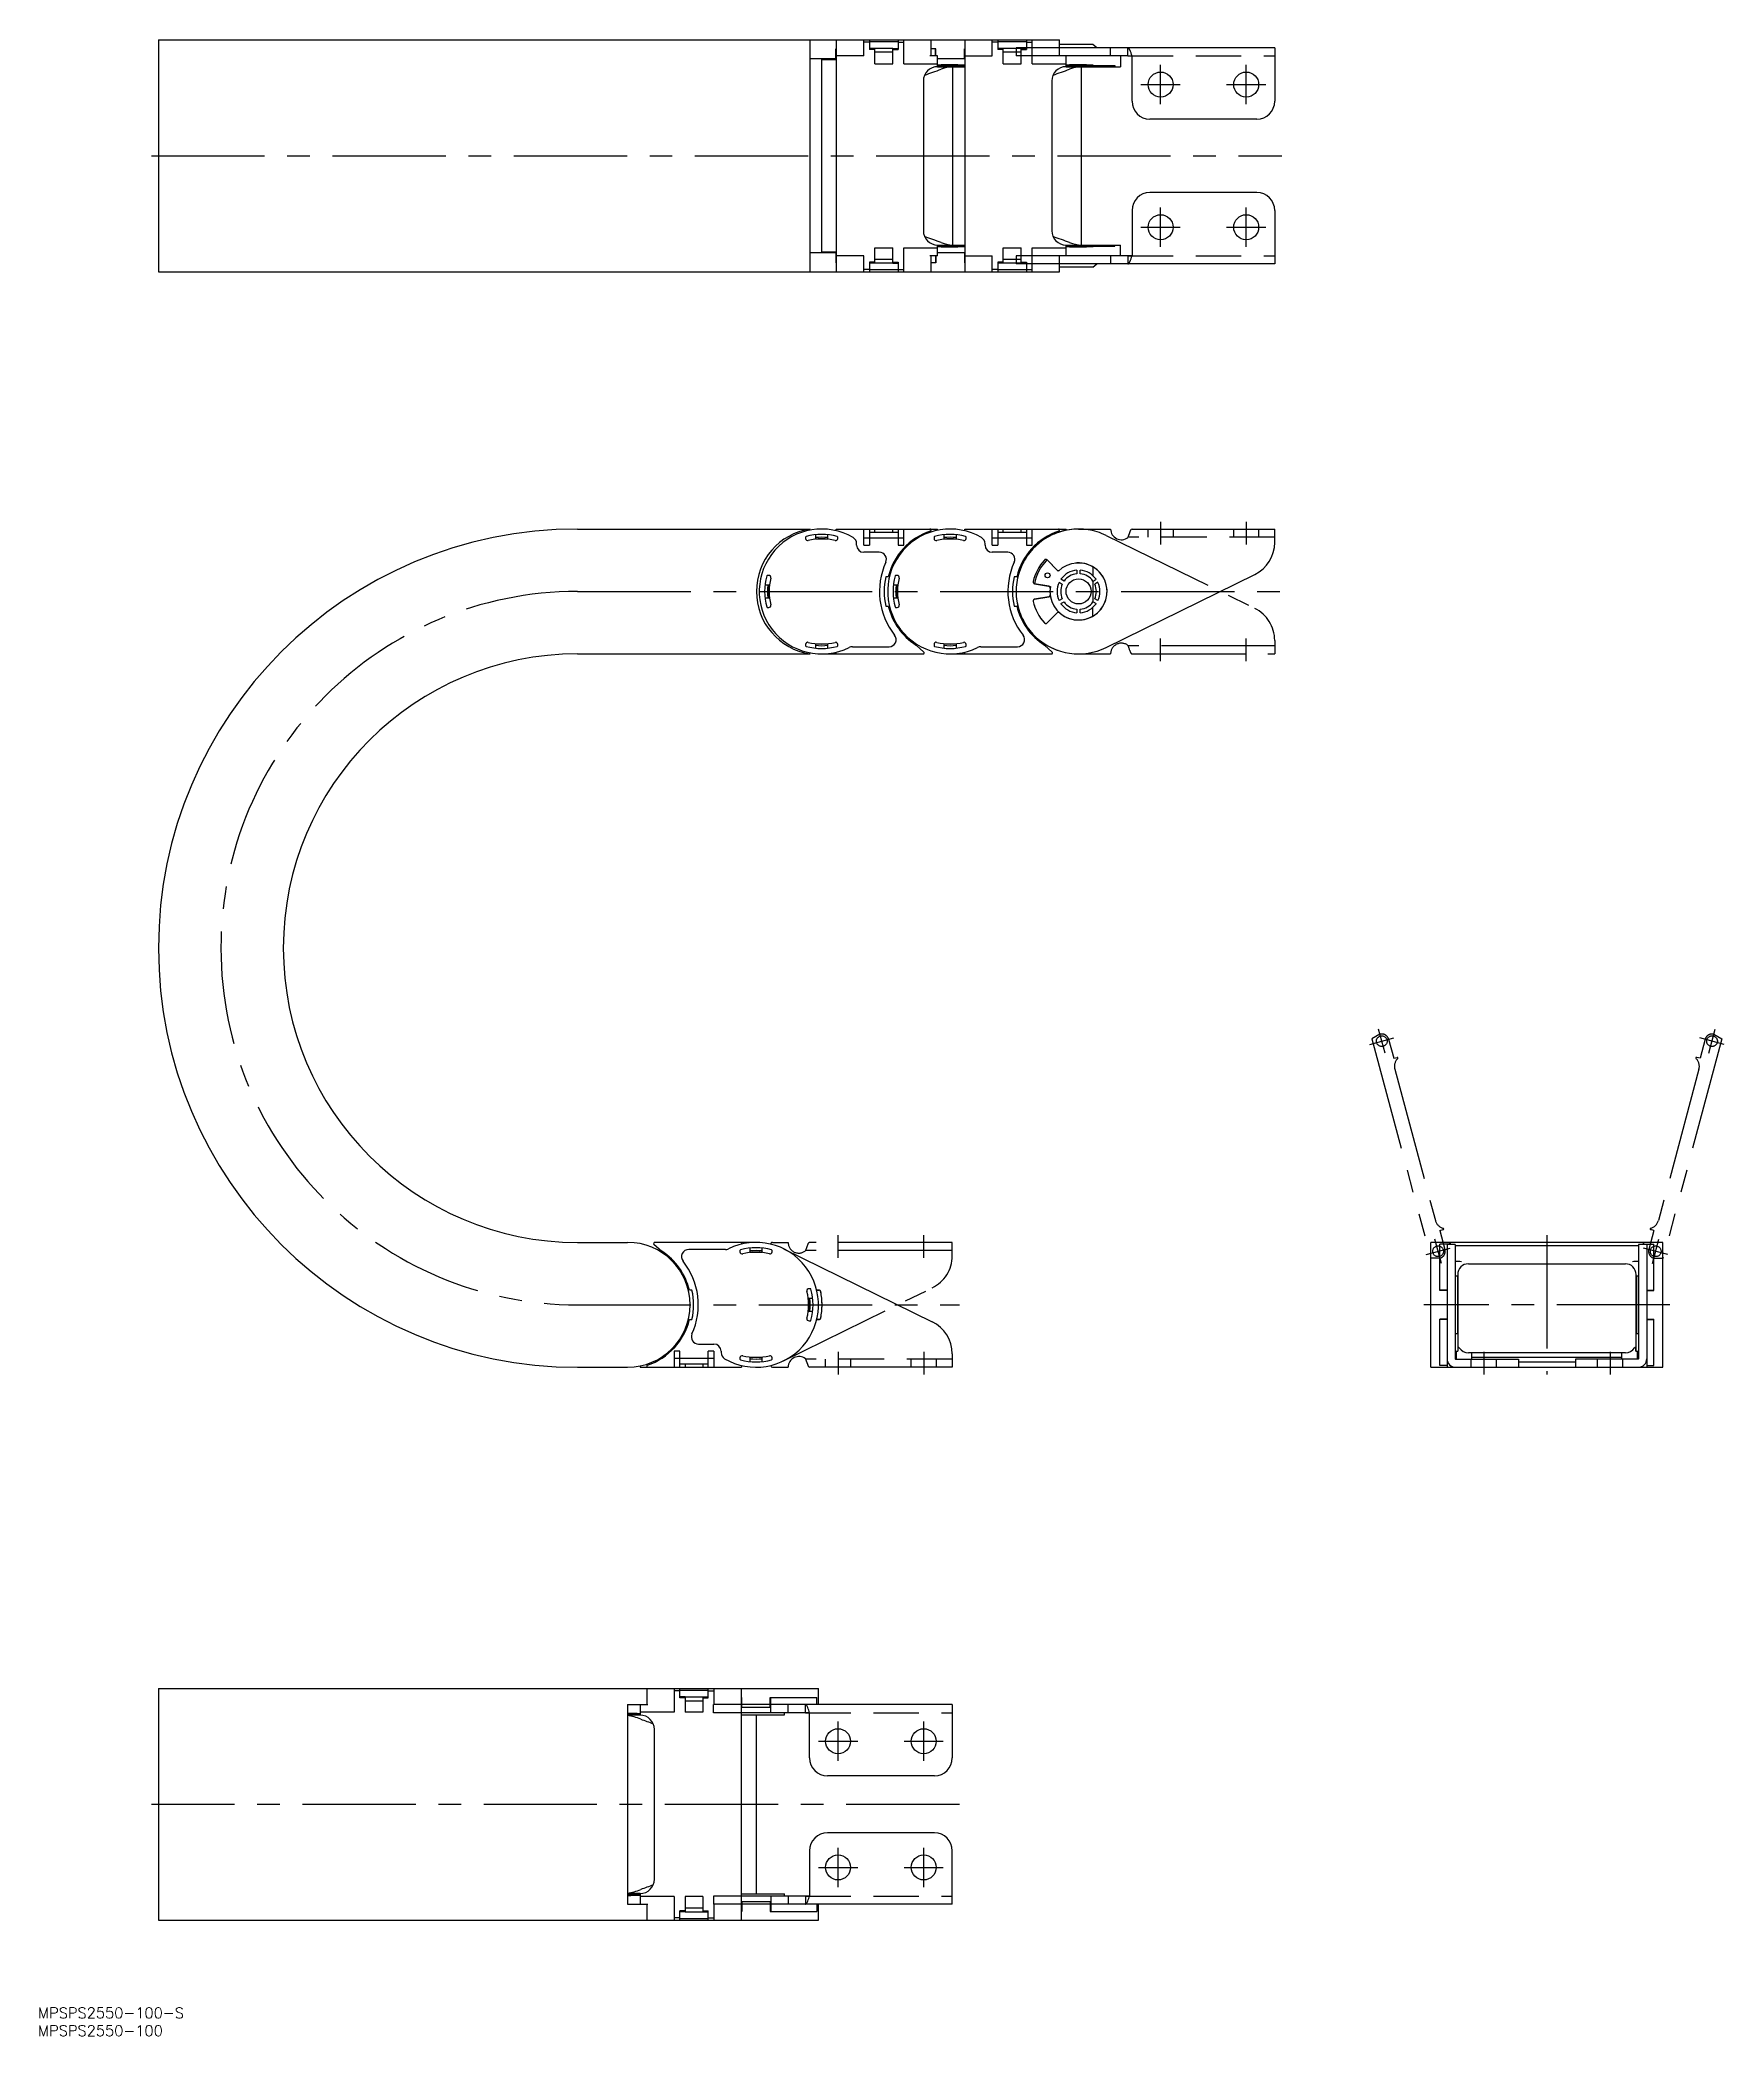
# Model space of a CAD drawing. Extents: x -201 to 271, y -205 to 355.
import ezdxf

# ---------------------------------------------------------------- set-up
doc = ezdxf.new("R2010")
doc.units = 0
for name, pattern in [('CENTER', [50.8, 31.75, -6.35, 6.35, -6.35]), ('DASHED', [19.05, 12.7, -6.35]), ('PHANTOM', [63.5, 31.75, -6.35, 6.35, -6.35, 6.35, -6.35])]:
    doc.linetypes.add(name, pattern=pattern)
doc.layers.get('0').update_dxf_attribs({"linetype": 'CONTINUOUS'})
doc.layers.add('CENTER', color=1, linetype='CENTER')
doc.styles.get("Standard").update_dxf_attribs({"font": 'txt.shx', "height": 3, "bigfont": 'bigfont.shx'})

msp = doc.modelspace()

# ---------------------------------------------------------------- linework, layer by layer
at = {"color": 7, "linetype": 'CONTINUOUS'}
for p, q in [((-167.52, 354.63), (85.06, 354.63)), ((-167.52, 354.63), (-167.52, 289.63)), ((15.15, 289.63), (15.15, 354.63)), ((22.5, 354.63), (22.5, 289.63)), ((30.2, 350.13), (30.2, 354.63)), ((31.8, 353.96), (30.2, 353.96)), ((31.8, 354.63), (31.8, 351.96)), ((39.8, 354.13), (31.8, 354.13)), ((39.8, 354.63), (39.8, 351.96)), ((39.8, 353.96), (41.4, 353.96)), ((41.4, 347.93), (41.4, 354.63)), ((49.06, 350.13), (49.06, 354.63)), ((58.5, 354.63), (58.5, 289.63)), ((66.2, 350.13), (66.2, 354.63)), ((67.8, 353.96), (66.2, 353.96)), ((67.8, 354.63), (67.8, 351.96)), ((75.8, 354.13), (67.8, 354.13)), ((75.8, 354.63), (75.8, 351.96)), ((75.8, 353.96), (77.4, 353.96)), ((77.4, 347.93), (77.4, 354.63)), ((85.06, 350.13), (85.06, 354.63)), ((94.4, 353.33), (85.06, 353.33)), ((95.52, 352.43), (94.4, 353.33)), ((22.4, 349.33), (15.15, 349.33)), ((18.4, 295.13), (18.4, 349.13)), ((18.4, 349.13), (22.5, 349.13)), ((22.5, 352.13), (22.4, 352.13)), ((22.4, 349.33), (22.4, 352.13)), ((30.2, 350.13), (22.4, 350.13)), ((33.3, 352.25), (31.8, 352.25)), ((33.3, 351.96), (31.8, 351.96)), ((33.3, 347.93), (33.3, 352.25)), ((38.3, 352.23), (33.3, 352.23)), ((38.3, 351.18), (33.3, 351.18)), ((33.3, 347.93), (38.3, 347.93)), ((38.3, 352.25), (39.8, 352.25)), ((38.3, 347.93), (38.3, 352.25)), ((38.3, 351.96), (39.8, 351.96)), ((41.4, 347.93), (50.9, 347.93)), ((50.9, 350.13), (48.76, 350.13)), ((50.4, 352.13), (49.06, 352.13)), ((50.3, 350.13), (50.3, 352.13)), ((50.4, 350.13), (50.4, 352.13)), ((50.9, 347.13), (50.9, 350.13)), ((58.4, 349.33), (50.9, 349.33)), ((50.9, 347.43), (58.5, 347.43)), ((50.9, 347.13), (58.5, 347.13)), ((55.21, 297.13), (55.21, 347.13)), ((58.5, 352.13), (58.4, 352.13)), ((58.4, 349.33), (58.4, 352.13)), ((58.4, 350.13), (66.2, 350.13)), ((69.3, 352.25), (67.8, 352.25)), ((69.3, 351.96), (67.8, 351.96)), ((69.3, 347.93), (69.3, 352.25)), ((74.3, 352.23), (69.3, 352.23)), ((74.3, 351.18), (69.3, 351.18)), ((69.3, 347.93), (74.3, 347.93)), ((72.9, 352.43), (72.9, 350.13)), ((145.4, 352.43), (72.9, 352.43)), ((104.26, 350.13), (72.9, 350.13)), ((74.3, 352.25), (75.8, 352.25)), ((74.3, 347.93), (74.3, 352.25)), ((74.3, 351.96), (75.8, 351.96)), ((77.4, 347.93), (86.9, 347.93)), ((86.9, 347.13), (86.9, 350.13)), ((86.9, 347.43), (100.56, 347.43)), ((86.9, 347.13), (102.2, 347.13)), ((91.21, 297.13), (91.21, 347.13)), ((99.4, 350.13), (99.4, 352.43)), ((100.56, 347.43), (100.56, 347.13)), ((102.2, 350.13), (102.2, 347.13)), ((104.26, 350.13), (104.26, 352.43)), ((105.4, 350.08), (104.26, 350.13)), ((105.4, 337.43), (105.4, 350.08)), ((145.4, 352.43), (145.4, 337.43)), ((46.9, 343.13), (46.9, 301.13)), ((82.9, 343.13), (82.9, 301.13)), ((140.4, 332.43), (110.4, 332.43)), ((140.4, 311.83), (110.4, 311.83)), ((105.4, 306.83), (105.4, 294.18)), ((145.4, 306.83), (145.4, 291.83)), ((50.9, 297.13), (58.5, 297.13)), ((50.9, 294.13), (50.9, 297.13)), ((50.9, 296.83), (58.5, 296.83)), ((86.9, 297.13), (102.2, 297.13)), ((86.9, 294.13), (86.9, 297.13)), ((86.9, 296.83), (100.56, 296.83)), ((100.56, 296.83), (100.56, 297.13)), ((102.2, 294.13), (102.2, 297.13)), ((22.4, 294.93), (15.15, 294.93)), ((22.5, 295.13), (18.4, 295.13)), ((22.4, 294.93), (22.4, 292.13)), ((30.2, 294.13), (22.4, 294.13)), ((22.5, 292.13), (22.4, 292.13)), ((30.2, 289.63), (30.2, 294.13)), ((33.3, 292.3), (31.8, 292.3)), ((31.8, 292.3), (31.8, 289.63)), ((33.3, 292.02), (31.8, 292.02)), ((33.3, 296.33), (38.3, 296.33)), ((33.3, 292.02), (33.3, 296.33)), ((38.3, 293.09), (33.3, 293.09)), ((38.3, 292.03), (33.3, 292.03)), ((38.3, 292.02), (38.3, 296.33)), ((38.3, 292.3), (39.8, 292.3)), ((38.3, 292.02), (39.8, 292.02)), ((39.8, 292.3), (39.8, 289.63)), ((41.4, 289.63), (41.4, 296.33)), ((41.4, 296.33), (50.9, 296.33)), ((50.9, 294.13), (48.76, 294.13)), ((49.06, 289.63), (49.06, 294.13)), ((50.4, 292.13), (49.06, 292.13)), ((50.3, 294.13), (50.3, 292.13)), ((50.4, 294.13), (50.4, 292.13)), ((58.4, 294.93), (50.9, 294.93)), ((58.4, 294.93), (58.4, 292.13)), ((58.4, 294.13), (66.2, 294.13)), ((58.5, 292.13), (58.4, 292.13)), ((66.2, 289.63), (66.2, 294.13)), ((69.3, 292.3), (67.8, 292.3)), ((67.8, 292.3), (67.8, 289.63)), ((69.3, 292.02), (67.8, 292.02)), ((69.3, 296.33), (74.3, 296.33)), ((69.3, 292.02), (69.3, 296.33)), ((74.3, 293.09), (69.3, 293.09)), ((74.3, 292.03), (69.3, 292.03)), ((72.9, 294.13), (72.9, 291.83)), ((104.26, 294.13), (72.9, 294.13)), ((145.4, 291.83), (72.9, 291.83)), ((74.3, 292.02), (74.3, 296.33)), ((74.3, 292.3), (75.8, 292.3)), ((74.3, 292.02), (75.8, 292.02)), ((75.8, 292.3), (75.8, 289.63)), ((77.4, 289.63), (77.4, 296.33)), ((77.4, 296.33), (86.9, 296.33)), ((85.06, 289.63), (85.06, 294.13)), ((94.4, 290.93), (95.52, 291.83)), ((99.4, 294.13), (99.4, 291.83)), ((105.4, 294.18), (104.26, 294.13)), ((104.26, 294.13), (104.26, 291.83)), ((-167.52, 289.63), (85.06, 289.63)), ((31.8, 290.3), (30.2, 290.3)), ((39.8, 290.13), (31.8, 290.13)), ((39.8, 290.3), (41.4, 290.3)), ((67.8, 290.3), (66.2, 290.3)), ((75.8, 290.13), (67.8, 290.13)), ((75.8, 290.3), (77.4, 290.3)), ((94.4, 290.93), (85.06, 290.93)), ((-50.02, 217.5), (15.15, 217.5)), ((13.9, 215.2), (13.9, 214.85)), ((16.65, 215.9), (16.65, 214.8)), ((16.65, 214.8), (20.15, 214.8)), ((20.15, 214.8), (20.15, 215.9)), ((22.5, 217.01), (22.5, 217.5)), ((22.5, 217.5), (50.9, 217.5)), ((22.9, 214.85), (22.9, 215.2)), ((28.2, 213), (28.2, 213.39)), ((30.2, 213), (30.2, 217.5)), ((30.2, 215), (41.4, 215)), ((30.2, 213), (31.8, 213)), ((31.8, 217.5), (31.8, 213)), ((39.8, 216.5), (31.8, 216.5)), ((33.3, 216.5), (33.3, 217.5)), ((38.3, 216.5), (38.3, 217.5)), ((39.8, 217.5), (39.8, 213)), ((39.8, 213), (41.4, 213)), ((41.4, 213), (41.4, 217.5)), ((49.9, 215.2), (49.9, 214.85)), ((50.9, 217.15), (50.9, 217.5)), ((52.65, 215.9), (52.65, 214.8)), ((52.65, 214.8), (56.15, 214.8)), ((56.15, 214.8), (56.15, 215.9)), ((58.5, 217.01), (58.5, 217.5)), ((58.5, 217.5), (86.9, 217.5)), ((58.9, 214.85), (58.9, 215.2)), ((64.2, 213), (64.2, 213.39)), ((66.2, 213), (66.2, 217.5)), ((66.2, 215), (77.4, 215)), ((66.2, 213), (67.8, 213)), ((67.8, 217.5), (67.8, 213)), ((75.8, 216.5), (67.8, 216.5)), ((69.3, 216.5), (69.3, 217.5)), ((74.3, 216.5), (74.3, 217.5)), ((75.8, 217.5), (75.8, 213)), ((75.8, 213), (77.4, 213)), ((77.4, 213), (77.4, 217.5)), ((86.9, 217.15), (86.9, 217.5)), ((90.4, 217.5), (99.4, 217.5)), ((105.4, 217.5), (145.4, 217.5)), ((145.4, 213.73), (145.4, 217.5)), ((34.54, 211), (30.2, 211)), ((70.54, 211), (66.2, 211)), ((84.74, 205.66), (81.57, 208.83)), ((3.6, 201.75), (2.5, 201.75)), ((3.55, 204.5), (3.2, 204.5)), ((3.6, 198.25), (3.6, 201.75)), ((37.08, 204.1), (36.36, 204.1)), ((39.6, 201.75), (38.5, 201.75)), ((39.55, 204.5), (39.2, 204.5)), ((39.6, 198.25), (39.6, 201.75)), ((73.08, 204.1), (72.36, 204.1)), ((78.1, 202.17), (82.52, 201.39)), ((84.97, 202.56), (85.84, 202.05)), ((86.34, 202.92), (85.47, 203.42)), ((89.9, 205.98), (89.9, 204.97)), ((90.9, 204.97), (90.9, 205.98)), ((94.4, 206.93), (94.4, 204.47)), ((94.4, 203), (94.4, 197)), ((94.46, 202.92), (95.33, 203.42)), ((95.83, 202.56), (94.96, 202.05)), ((98.11, 184.29), (139.81, 204.75)), ((2.5, 198.25), (3.6, 198.25)), ((36.36, 195.9), (37.08, 195.9)), ((38.5, 198.25), (39.6, 198.25)), ((72.36, 195.9), (73.08, 195.9)), ((82.04, 198.53), (78.1, 197.83)), ((85.84, 197.95), (84.97, 197.44)), ((85.47, 196.58), (86.34, 197.08)), ((94.46, 197.08), (95.33, 196.58)), ((95.83, 197.44), (94.96, 197.95)), ((3.2, 195.5), (3.55, 195.5)), ((39.2, 195.5), (39.55, 195.5)), ((81.57, 191.17), (84.4, 194)), ((89.9, 195.03), (89.9, 194.02)), ((90.9, 194.02), (90.9, 195.03)), ((94.4, 193.07), (94.4, 195.53)), ((13.9, 185.15), (13.9, 184.8)), ((16.65, 185.2), (16.65, 184.1)), ((20.15, 185.2), (16.65, 185.2)), ((20.15, 184.1), (20.15, 185.2)), ((22.9, 184.8), (22.9, 185.15)), ((42.7, 186.8), (42.7, 186.99)), ((47.02, 183.02), (44.84, 184.99)), ((49.9, 185.15), (49.9, 184.8)), ((52.65, 185.2), (52.65, 184.1)), ((56.15, 185.2), (52.65, 185.2)), ((56.15, 184.1), (56.15, 185.2)), ((58.9, 184.8), (58.9, 185.15)), ((78.7, 186.8), (78.7, 186.99)), ((83.02, 183.02), (80.84, 184.99)), ((-50.02, 182.5), (15.15, 182.5)), ((18.4, 182.5), (46.82, 182.5)), ((22.5, 182.5), (22.5, 182.99)), ((27, 184.5), (37.28, 184.5)), ((54.4, 182.5), (82.82, 182.5)), ((58.5, 182.5), (58.5, 182.99)), ((63, 184.5), (73.28, 184.5)), ((-50.02, 17.5), (-36, 17.5)), ((-28.62, 16.98), (-26.44, 15.01)), ((0, 17.5), (-28.42, 17.5)), ((-4.1, 17.5), (-4.1, 17.01)), ((189.2, -17.5), (189.2, 17.5)), ((254.2, 17.5), (189.2, 17.5)), ((194.5, 17.04), (191.7, 17.04)), ((191.7, 4), (191.7, 17.04)), ((193.7, 17.01), (191.7, 17.01)), ((193.7, 17.01), (193.7, -17.5)), ((196, 16.87), (193.7, 16.87)), ((194.5, 16.87), (194.5, 17.5)), ((194.7, 16.87), (194.7, 17.5)), ((196, 16.87), (196, -15.15)), ((247.4, 16.87), (247.4, -15.15)), ((249.7, 16.87), (247.4, 16.87)), ((248.7, 17.5), (248.7, 16.87)), ((248.9, 16.87), (248.9, 17.5)), ((248.9, 17.04), (251.7, 17.04)), ((249.7, 17.01), (251.7, 17.01)), ((249.7, 17.01), (249.7, -17.5)), ((251.7, 4), (251.7, 17.04)), ((254.2, -17.5), (254.2, 17.5)), ((-24.3, 13.2), (-24.3, 13.01)), ((-8.6, 15.5), (-18.88, 15.5)), ((-4.5, 15.2), (-4.5, 14.85)), ((-1.75, 15.9), (-1.75, 14.8)), ((-1.75, 14.8), (1.75, 14.8)), ((1.75, 14.8), (1.75, 15.9)), ((4.5, 14.85), (4.5, 15.2)), ((7.71, 15.71), (49.41, -4.75)), ((196, 16.6), (247.4, 16.6)), ((199.7, 11.5), (243.7, 11.5)), ((196.6, 8), (196, 8)), ((196.6, 8), (196.6, -8)), ((196.7, 8.5), (196.7, -13)), ((246.7, -13), (246.7, 8.5)), ((246.8, 8), (246.8, -8)), ((247.4, 8), (246.8, 8)), ((-17.96, 4.1), (-18.68, 4.1)), ((15.9, 1.75), (14.8, 1.75)), ((14.8, 1.75), (14.8, -1.75)), ((15.2, 4.5), (14.85, 4.5)), ((17.01, 4.1), (17.64, 4.1)), ((193.7, 4.1), (191.7, 4.1)), ((193.7, 4), (191.7, 4)), ((249.7, 4.1), (251.7, 4.1)), ((249.7, 4), (251.7, 4)), ((-18.68, -4.1), (-17.96, -4.1)), ((14.8, -1.75), (15.9, -1.75)), ((14.85, -4.5), (15.2, -4.5)), ((17.64, -4.1), (17.01, -4.1)), ((193.7, -4), (191.7, -4)), ((191.7, -17.04), (191.7, -4)), ((193.7, -4.1), (191.7, -4.1)), ((249.7, -4), (251.7, -4)), ((249.7, -4.1), (251.7, -4.1)), ((251.7, -17.04), (251.7, -4)), ((-16.14, -11), (-11.8, -11)), ((196, -8), (196.6, -8)), ((246.8, -8), (247.4, -8)), ((-21.4, -13), (-23, -13)), ((-23, -13), (-23, -17.5)), ((-23, -15), (-11.8, -15)), ((-21.4, -17.5), (-21.4, -13)), ((-21.4, -16.5), (-13.4, -16.5)), ((-19.9, -16.5), (-19.9, -17.5)), ((-14.9, -16.5), (-14.9, -17.5)), ((-11.8, -13), (-13.4, -13)), ((-13.4, -17.5), (-13.4, -13)), ((-11.8, -13), (-11.8, -17.5)), ((-9.8, -13), (-9.8, -13.39)), ((-4.5, -14.85), (-4.5, -15.2)), ((1.75, -14.8), (-1.75, -14.8)), ((-1.75, -14.8), (-1.75, -15.9)), ((1.75, -15.9), (1.75, -14.8)), ((4.5, -15.2), (4.5, -14.85)), ((55, -13.73), (55, -17.5)), ((196, -13), (196.74, -13)), ((196.05, -15.2), (213.7, -15.2)), ((196.4, -15.2), (196.4, -13)), ((243.7, -13.5), (199.7, -13.5)), ((200.7, -15.2), (200.7, -13.5)), ((242.7, -14.8), (200.7, -14.8)), ((213.7, -15.2), (213.7, -17.5)), ((229.7, -16.09), (213.7, -16.09)), ((229.7, -15.2), (229.7, -17.5)), ((247.35, -15.2), (229.7, -15.2)), ((242.7, -15.2), (242.7, -13.5)), ((246.66, -13), (247.4, -13)), ((247, -13), (247, -15.2)), ((-50.02, -17.5), (-36, -17.5)), ((-32.5, -17.15), (-32.5, -17.5)), ((-32.5, -17.5), (-4.1, -17.5)), ((-4.1, -17.01), (-4.1, -17.5)), ((4.6, -17.5), (9, -17.5)), ((55, -17.5), (15, -17.5)), ((189.2, -17.5), (254.2, -17.5)), ((193.7, -17.01), (191.7, -17.01)), ((193.7, -17.04), (191.7, -17.04)), ((249.7, -17.01), (251.7, -17.01)), ((249.7, -17.04), (251.7, -17.04)), ((-167.52, -107.55), (-167.52, -172.55)), ((-167.52, -107.55), (17.5, -107.55)), ((-30.66, -107.55), (-30.66, -112.05)), ((-23, -107.55), (-23, -114.25)), ((-21.4, -108.22), (-23, -108.22)), ((-21.4, -110.22), (-21.4, -107.55)), ((-21.4, -108.05), (-13.4, -108.05)), ((-19.9, -109.93), (-21.4, -109.93)), ((-19.9, -110.22), (-21.4, -110.22)), ((-19.9, -109.93), (-19.9, -114.25)), ((-19.9, -109.95), (-14.9, -109.95)), ((-19.9, -111), (-14.9, -111)), ((-14.9, -109.93), (-13.4, -109.93)), ((-14.9, -109.93), (-14.9, -114.25)), ((-14.9, -110.22), (-13.4, -110.22)), ((-13.4, -110.22), (-13.4, -107.55)), ((-13.4, -108.22), (-11.8, -108.22)), ((-11.8, -107.55), (-11.8, -112.05)), ((-4.1, -172.55), (-4.1, -107.55)), ((-4.1, -110.05), (-4, -110.05)), ((-4, -112.85), (-4, -110.05)), ((4, -110.05), (17.04, -110.05)), ((4, -112.85), (4, -110.05)), ((4.1, -114.35), (4.1, -110.05)), ((17.01, -112.05), (17.01, -110.05)), ((17.04, -112.05), (17.04, -110.05)), ((17.5, -112.05), (17.5, -107.55)), ((-36, -112.05), (-36, -168.05)), ((-36, -112.05), (-30.36, -112.05)), ((-32.5, -114.75), (-36, -114.75)), ((-32.5, -115.05), (-36, -115.05)), ((-32.5, -112.05), (-32.5, -115.05)), ((-23, -114.25), (-32.5, -114.25)), ((-14.9, -114.25), (-19.9, -114.25)), ((-11.9, -114.35), (-11.9, -112.05)), ((55, -112.05), (-11.9, -112.05)), ((13.86, -114.35), (-11.9, -114.35)), ((-4.1, -114.95), (8, -114.95)), ((-4, -112.85), (4, -112.85)), ((0, -114.95), (0, -165.15)), ((8, -114.95), (8, -114.35)), ((9, -114.35), (9, -112.05)), ((13.86, -114.35), (13.86, -112.05)), ((15, -114.4), (13.86, -114.35)), ((15, -127.05), (15, -114.4)), ((55, -112.05), (55, -127.05)), ((-28.5, -161.05), (-28.5, -119.05)), ((50, -132.05), (20, -132.05)), ((50, -148.05), (20, -148.05)), ((15, -153.05), (15, -165.7)), ((55, -168.05), (55, -153.05)), ((-32.5, -165.05), (-36, -165.05)), ((-32.5, -165.35), (-36, -165.35)), ((-32.5, -165.05), (-32.5, -168.05)), ((-23, -165.85), (-32.5, -165.85)), ((-23, -165.85), (-23, -172.55)), ((-14.9, -165.85), (-19.9, -165.85)), ((-19.9, -165.85), (-19.9, -170.16)), ((-14.9, -165.85), (-14.9, -170.16)), ((-11.9, -165.75), (-11.9, -168.05)), ((13.86, -165.75), (-11.9, -165.75)), ((-4.1, -165.15), (8, -165.15)), ((-4, -167.25), (-4, -170.05)), ((-4, -167.25), (4, -167.25)), ((4, -167.25), (4, -170.05)), ((4.1, -165.75), (4.1, -170.05)), ((8, -165.75), (8, -165.15)), ((9, -165.75), (9, -168.05)), ((15, -165.7), (13.86, -165.75)), ((13.86, -165.75), (13.86, -168.05)), ((-167.52, -172.55), (17.5, -172.55)), ((-36, -168.05), (-30.36, -168.05)), ((-30.66, -168.05), (-30.66, -172.55)), ((-21.4, -171.88), (-23, -171.88)), ((-19.9, -169.88), (-21.4, -169.88)), ((-21.4, -172.55), (-21.4, -169.88)), ((-19.9, -170.16), (-21.4, -170.16)), ((-21.4, -172.05), (-13.4, -172.05)), ((-19.9, -169.09), (-14.9, -169.09)), ((-19.9, -170.15), (-14.9, -170.15)), ((-14.9, -169.88), (-13.4, -169.88)), ((-14.9, -170.16), (-13.4, -170.16)), ((-13.4, -172.55), (-13.4, -169.88)), ((-13.4, -171.88), (-11.8, -171.88)), ((55, -168.05), (-11.9, -168.05)), ((-11.8, -168.05), (-11.8, -172.55)), ((-4.1, -170.05), (-4, -170.05)), ((4, -170.05), (17.04, -170.05)), ((17.01, -168.05), (17.01, -170.05)), ((17.04, -168.05), (17.04, -170.05)), ((17.5, -172.55), (17.5, -168.05))]:
    msp.add_line(p, q, dxfattribs=at)
at = {"color": 3, "linetype": 'DASHED'}
for p, q in [((104.26, 350.13), (145.4, 350.13)), ((104.26, 294.13), (145.4, 294.13)), ((145.4, 215.2), (104.28, 215.2)), ((109.9, 215.2), (109.9, 217.5)), ((116.9, 217.5), (116.9, 215.2)), ((133.9, 215.2), (133.9, 217.5)), ((140.9, 217.5), (140.9, 215.2)), ((55, -15.2), (13.88, -15.2)), ((19.5, -17.5), (19.5, -15.2)), ((26.5, -15.2), (26.5, -17.5)), ((43.5, -17.5), (43.5, -15.2)), ((50.5, -15.2), (50.5, -17.5)), ((200.5, -17.5), (200.5, -15.2)), ((207.5, -15.2), (207.5, -17.5)), ((235.9, -17.5), (235.9, -15.2)), ((242.9, -15.2), (242.9, -17.5)), ((13.86, -114.35), (55, -114.35)), ((13.86, -165.75), (55, -165.75))]:
    msp.add_line(p, q, dxfattribs=at)
at = {"color": 3, "linetype": 'PHANTOM'}
for p, q in [((98.11, 215.71), (139.81, 195.25)), ((81.57, 208.83), (84.4, 206)), ((82.04, 201.47), (78.1, 202.17)), ((78.1, 197.83), (82.04, 198.53)), ((84.4, 194), (81.57, 191.17)), ((145.4, 184.8), (104.28, 184.8)), ((113.4, 180.5), (113.4, 186.8)), ((137.4, 180.5), (137.4, 186.8)), ((145.4, 186.27), (145.4, 182.5)), ((90.4, 182.5), (99.4, 182.5)), ((105.4, 182.5), (145.4, 182.5)), ((172.03, 73.02), (178.79, 74.83)), ((174.89, 75.85), (172.65, 74.56)), ((172.65, 74.56), (189.13, 13.07)), ((176.32, 70.54), (174.51, 77.3)), ((177.34, 74.44), (178.77, 69.13)), ((270.75, 74.56), (254.27, 13.07)), ((271.37, 73.02), (264.61, 74.83)), ((266.06, 74.44), (264.63, 69.13)), ((267.08, 70.54), (268.89, 77.3)), ((268.51, 75.85), (270.75, 74.56)), ((178.77, 69.13), (179.69, 69.37)), ((264.63, 69.13), (263.71, 69.37)), ((179.06, 66.1), (190.45, 23.6)), ((264.34, 66.1), (252.95, 23.6)), ((4.6, 17.5), (9, 17.5)), ((55, 17.5), (15, 17.5)), ((23, 13.2), (23, 19.5)), ((47, 13.2), (47, 19.5)), ((55, 13.73), (55, 17.5)), ((192.11, 11.62), (190.29, 18.38)), ((191.71, 20.83), (192.63, 21.08)), ((191.71, 20.83), (193.13, 15.52)), ((251.69, 20.83), (250.27, 15.52)), ((251.69, 20.83), (250.77, 21.08)), ((251.29, 11.62), (253.11, 18.38)), ((55, 15.2), (13.88, 15.2)), ((187.82, 14.09), (194.58, 15.91)), ((191.72, 13.07), (189.13, 13.07)), ((255.58, 14.09), (248.82, 15.91)), ((251.68, 13.07), (254.27, 13.07)), ((7.71, -15.71), (49.41, 4.75)), ((17.64, 4.1), (17.01, 4.1)), ((17.01, -4.1), (17.64, -4.1))]:
    msp.add_line(p, q, dxfattribs=at)
at = {"color": 7, "linetype": 'CONTINUOUS'}
for centre, radius in [((113.4, 342.13), 3.5), ((137.4, 342.13), 3.5), ((113.4, 302.13), 3.5), ((137.4, 302.13), 3.5), ((81.71, 204.53), 0.7), ((90.4, 200), 3.5), ((23, -122.35), 3.5), ((47, -122.35), 3.5), ((23, -157.75), 3.5), ((47, -157.75), 3.5)]:
    msp.add_circle(centre, radius, dxfattribs=at)
at = {"color": 3, "linetype": 'PHANTOM'}
for centre in [(175.41, 73.92), (267.99, 73.92), (191.2, 15), (252.2, 15)]:
    msp.add_circle(centre, 1.5, dxfattribs=at)
at = {"color": 7, "linetype": 'CONTINUOUS'}
for centre, radius, start, end in [((50.9, 343.13), 4, 90, 180), ((54.45, 282.73), 64.93, 86.4232, 93.1337), ((56.39, 333.21), 13.98, 94.8763, 108.7742), ((86.9, 343.13), 4, 90, 180), ((90.45, 282.73), 64.93, 86.4232, 93.1337), ((92.39, 333.21), 13.98, 94.8763, 108.7742), ((97.99, 409.66), 62.23, 266.7884, 269.3439), ((104.22, 352.04), 0.394, 37.7329, 83.868), ((102.61, 350.89), 2.38, 23.9662, 35.9791), ((92.77, 346.66), 13.09, 15.1412, 23.3489), ((-12.61, 520.11), 185.27, 288.8544, 290.3767), ((23.39, 520.11), 185.27, 288.8544, 290.3767), ((110.4, 337.43), 5, 180, 270), ((140.4, 337.43), 5, 270, 0), ((110.4, 306.83), 5, 90, 180), ((140.4, 306.83), 5, 0, 90), ((50.9, 301.13), 4, 180, 270), ((-12.61, 124.15), 185.27, 69.6233, 71.1456), ((54.45, 361.54), 64.93, 266.8663, 273.5768), ((56.39, 311.06), 13.98, 251.2258, 265.1237), ((86.9, 301.13), 4, 180, 270), ((23.39, 124.15), 185.27, 69.6233, 71.1456), ((90.45, 361.54), 64.93, 266.8663, 273.5768), ((92.39, 311.06), 13.98, 251.2258, 265.1237), ((97.99, 234.6), 62.23, 90.6561, 93.2116), ((104.22, 292.22), 0.394, 276.132, 322.2671), ((102.61, 293.38), 2.38, 324.0209, 336.0338), ((92.77, 297.6), 13.09, 336.6511, 344.8588), ((-50.02, 100), 117.5, 90, 270), ((17.8, 200), 17.7, 98.6214, 261.3786), ((18.4, 200), 17.5, 59.7864, 296.177), ((14.1, 215.2), 0.2, 105.7924, 180), ((14.5, 214.85), 0.6, 180, 284.7186), ((18.4, 200), 16, 74.2076, 105.7924), ((18.4, 200), 14.75, 75.2814, 104.7186), ((18.4, 200), 15.2, 83.3888, 96.6112), ((22.3, 214.85), 0.6, 255.2814, 0), ((22.7, 215.2), 0.2, 0, 74.2076), ((26.2, 213.39), 2, 0, 59.7864), ((30.2, 213), 2, 180, 270), ((54.4, 200), 17.5, 59.7864, 296.177), ((54.4, 200), 17.8, 108.1441, 166.6831), ((48.76, 217.2), 0.3, 288.1441, 90), ((50.1, 215.2), 0.2, 105.7924, 180), ((50.5, 214.85), 0.6, 180, 284.7186), ((54.4, 200), 16, 74.2076, 105.7924), ((54.4, 200), 14.75, 75.2814, 104.7186), ((54.4, 200), 15.2, 83.3888, 96.6112), ((58.3, 214.85), 0.6, 255.2814, 0), ((58.7, 215.2), 0.2, 0, 74.2076), ((62.2, 213.39), 2, 0, 59.7864), ((66.2, 213), 2, 180, 270), ((90.4, 200), 17.5, 90, 296.1419), ((90.4, 200), 17.8, 108.1441, 166.6831), ((84.76, 217.2), 0.3, 288.1441, 90), ((102.4, 217.5), 3, 180, 308.4332), ((117.26, 211.56), 13.48, 155.3563, 164.5545), ((105.59, 216.86), 0.664, 106.5249, 151.4336), ((135.4, 213.73), 10, 296.1419, 0), ((34.54, 209), 2, 335.6164, 90), ((54.4, 200), 19.8, 155.6164, 218.2626), ((70.54, 209), 2, 335.6164, 90), ((90.4, 200), 19.8, 155.6164, 218.2626), ((90.4, 200), 13, 137.2924, 167.7076), ((90.4, 200), 12.5, 135.0005, 169.9995), ((81.21, 208.48), 0.5, 45, 137.2924), ((90.4, 200), 8, 170, 135), ((18.4, 200), 16, 164.2076, 195.7924), ((3.2, 204.3), 0.2, 90, 164.2076), ((18.4, 200), 15.2, 173.3888, 186.6112), ((3.55, 203.9), 0.6, 345.2814, 90), ((18.4, 200), 14.75, 165.2814, 194.7186), ((54.4, 200), 18.5, 167.1957, 192.8043), ((54.4, 200), 16, 164.2076, 195.7924), ((39.2, 204.3), 0.2, 90, 164.2076), ((54.4, 200), 15.2, 173.3888, 186.6112), ((39.55, 203.9), 0.6, 345.2814, 90), ((54.4, 200), 14.75, 165.2814, 194.7186), ((90.4, 200), 18.5, 167.1957, 192.8043), ((78.19, 202.66), 0.5, 167.7076, 260), ((84.75, 206.35), 0.5, 225, 311.6277), ((90.4, 200), 6, 154.7802, 205.2198), ((90.4, 200), 5, 155.7392, 204.2608), ((90.4, 200), 6, 94.7802, 145.2198), ((90.4, 200), 5, 95.7392, 144.2608), ((90.4, 200), 6, 34.7802, 85.2198), ((90.4, 200), 5, 35.7392, 84.2608), ((90.4, 200), 5, 335.7392, 24.2608), ((90.4, 200), 6, 334.7802, 25.2198), ((3.55, 196.1), 0.6, 270, 14.7186), ((54.4, 200), 17.8, 193.3169, 237.5148), ((39.55, 196.1), 0.6, 270, 14.7186), ((90.4, 200), 17.8, 193.3169, 237.5148), ((78.19, 197.34), 0.5, 100, 192.2924), ((90.4, 200), 13, 192.2924, 222.7076), ((81.96, 200.98), 0.5, 353.3723, 80), ((81.96, 199.02), 0.5, 280, 6.6277), ((90.4, 200), 6, 214.7802, 265.2198), ((90.4, 200), 5, 215.7392, 264.2608), ((90.4, 200), 5, 275.7392, 324.2608), ((90.4, 200), 6, 274.7802, 325.2198), ((3.2, 195.7), 0.2, 195.7924, 270), ((39.2, 195.7), 0.2, 195.7924, 270), ((81.21, 191.52), 0.5, 222.7076, 315), ((84.75, 193.65), 0.5, 48.3723, 135), ((14.5, 185.15), 0.6, 75.2814, 180), ((14.1, 184.8), 0.2, 180, 254.2076), ((18.4, 200), 14.75, 255.2814, 284.7186), ((18.4, 200), 15.2, 263.3888, 276.6112), ((22.3, 185.15), 0.6, 0, 104.7186), ((22.7, 184.8), 0.2, 285.7924, 0), ((37.28, 186.5), 2, 270, 38.2626), ((42.4, 186.8), 0.3, 325.7282, 0), ((50.5, 185.15), 0.6, 75.2814, 180), ((50.1, 184.8), 0.2, 180, 254.2076), ((54.4, 200), 14.75, 255.2814, 284.7186), ((54.4, 200), 15.2, 263.3888, 276.6112), ((58.3, 185.15), 0.6, 0, 104.7186), ((58.7, 184.8), 0.2, 285.7924, 0), ((73.28, 186.5), 2, 270, 38.2626), ((78.4, 186.8), 0.3, 325.7282, 0), ((-50.02, 100), 82.5, 90, 270), ((18.4, 200), 16, 254.2076, 285.7924), ((27, 182.5), 2, 90, 116.177), ((46.82, 182.8), 0.3, 270, 48), ((54.4, 200), 16, 254.2076, 285.7924), ((63, 182.5), 2, 90, 116.177), ((82.82, 182.8), 0.3, 270, 48), ((-36, 0), 17.5, 270, 90), ((-28.42, 17.2), 0.3, 90, 228), ((0, 0), 17.5, 239.7864, 116.177), ((-36, 0), 17.8, 13.3169, 57.5148), ((-24, 13.2), 0.3, 145.7282, 180), ((-18.88, 13.5), 2, 90, 218.2626), ((-36, 0), 19.8, 335.6164, 38.2626), ((-8.6, 17.5), 2, 270, 296.177), ((-4.3, 15.2), 0.2, 105.7924, 180), ((-3.9, 14.85), 0.6, 180, 284.7186), ((0, 0), 16, 74.2076, 105.7924), ((0, 0), 14.75, 75.2814, 104.7186), ((0, 0), 15.2, 83.3888, 96.6112), ((3.9, 14.85), 0.6, 255.2814, 0), ((4.3, 15.2), 0.2, 0, 74.2076), ((195.56, -6.34), 18.52, 83.2533, 88.6301), ((199.7, 8.5), 3, 90, 180), ((243.7, 8.5), 3, 0, 90), ((247.84, -6.34), 18.52, 91.3699, 96.7467), ((-36, 0), 18.5, 347.1957, 12.8043), ((14.85, 3.9), 0.6, 90, 194.7186), ((0, 0), 14.75, 345.2814, 14.7186), ((0, 0), 15.2, 353.3888, 6.6112), ((15.2, 4.3), 0.2, 15.7924, 90), ((0, 0), 16, 344.2076, 15.7924), ((17.64, 3.6), 0.5, 11.537, 90), ((0, 0), 18.5, 348.463, 11.537), ((-36, 0), 17.8, 288.1441, 346.6831), ((14.85, -3.9), 0.6, 165.2814, 270), ((15.2, -4.3), 0.2, 270, 344.2076), ((17.64, -3.6), 0.5, 270, 348.463), ((45, -13.73), 10, 0, 63.8581), ((-16.14, -9), 2, 155.6164, 270), ((-11.8, -13), 2, 0, 90), ((-7.8, -13.39), 2, 180, 239.7864), ((-3.9, -14.85), 0.6, 75.2814, 180), ((-4.3, -15.2), 0.2, 180, 254.2076), ((0, 0), 16, 254.2076, 285.7924), ((0, 0), 14.75, 255.2814, 284.7186), ((0, 0), 15.2, 263.3888, 276.6112), ((3.9, -14.85), 0.6, 0, 104.7186), ((4.3, -15.2), 0.2, 285.7924, 0), ((12, -17.5), 3, 51.5668, 180), ((26.86, -11.56), 13.48, 195.4455, 204.6437), ((196.05, -15.15), 2.35, 180, 270), ((196.05, -15.15), 0.05, 180, 270), ((252.2, -15), 55.5, 177.0699, 177.9348), ((196.97, -12.17), 0.2, 31.5255, 177.0699), ((199.7, -10.5), 3, 211.5255, 270), ((243.7, -10.5), 3, 270, 328.4745), ((246.43, -12.17), 0.2, 2.9301, 148.4745), ((191.2, -15), 55.5, 2.0652, 2.9301), ((247.35, -15.15), 0.05, 270, 0), ((247.35, -15.15), 2.35, 270, 0), ((-30.36, -17.2), 0.3, 108.1441, 270), ((4.6, -17), 0.5, 181.478, 270), ((15.19, -16.86), 0.664, 208.5664, 253.4751), ((-36.21, -184.66), 70.13, 86.9657, 89.8266), ((-37.93, -129.57), 14.54, 67.265, 82.3884), ((-32.5, -119.05), 4, 0, 90), ((-9.22, -56.89), 63.61, 248.7189, 252.0161), ((13.84, -112.37), 0.329, 48.6051, 85.7205), ((13.14, -113.06), 1.31, 26.1122, 45.2263), ((8.53, -115.35), 6.45, 22.3547, 26.3843), ((-4.4, -120.03), 20.2, 16.2035, 20.6957), ((20, -127.05), 5, 180, 270), ((50, -127.05), 5, 270, 0), ((20, -153.05), 5, 90, 180), ((50, -153.05), 5, 0, 90), ((-32.5, -161.05), 4, 270, 0), ((-37.93, -150.52), 14.54, 277.6116, 292.735), ((-36.21, -95.44), 70.13, 270.1734, 273.0343), ((-9.22, -223.2), 63.61, 107.9839, 111.2811), ((13.14, -167.03), 1.31, 314.7737, 333.8878), ((8.53, -164.74), 6.45, 333.6157, 337.6453), ((-4.4, -160.06), 20.2, 339.3043, 343.7965), ((13.84, -167.72), 0.329, 274.2795, 311.3949)]:
    msp.add_arc(centre, radius, start, end, dxfattribs=at)
at = {"color": 3, "linetype": 'PHANTOM'}
for centre, radius, start, end in [((90.4, 200), 17.5, 63.8581, 270), ((90.4, 200), 13, 137.2924, 167.7076), ((81.21, 208.48), 0.5, 45, 137.2924), ((90.4, 200), 8, 228.3723, 131.6277), ((78.19, 202.66), 0.5, 167.7076, 260), ((84.75, 206.35), 0.5, 225, 311.6277), ((78.19, 197.34), 0.5, 100, 192.2924), ((90.4, 200), 13, 192.2924, 222.7076), ((81.96, 200.98), 0.5, 353.3723, 80), ((81.96, 199.02), 0.5, 280, 6.6277), ((90.4, 200), 8, 173.3723, 186.6277), ((81.21, 191.52), 0.5, 222.7076, 315), ((84.75, 193.65), 0.5, 48.3723, 135), ((135.4, 186.27), 10, 360, 63.8581), ((102.4, 182.5), 3, 51.5668, 180), ((117.26, 188.44), 13.48, 195.4455, 204.6437), ((105.59, 183.14), 0.664, 208.5664, 253.4751), ((175.41, 73.92), 2, 14.89, 105.0009), ((267.99, 73.92), 2, 74.9991, 165.11), ((181.96, 66.88), 3, 133.9552, 195), ((179.74, 69.18), 0.2, 313.9552, 105.0002), ((263.66, 69.18), 0.2, 74.9998, 226.0448), ((261.44, 66.88), 3, 345, 46.0448), ((193.35, 24.38), 3, 195, 256.0451), ((250.05, 24.38), 3, 283.9549, 345), ((4.6, 17), 0.5, 90, 178.522), ((12, 17.5), 3, 180, 308.4332), ((26.86, 11.56), 13.48, 155.3563, 164.5545), ((15.19, 16.86), 0.664, 106.5249, 151.4336), ((192.57, 21.27), 0.2, 285.0002, 76.0451), ((250.82, 21.27), 0.2, 103.9549, 254.9998), ((45, 13.73), 10, 296.1419, 0), ((191.2, 15), 2, 285.0002, 15.0601), ((252.2, 15), 2, 164.9399, 254.9998), ((17.64, 3.6), 0.5, 11.537, 90), ((0, 0), 18.5, 348.463, 11.537), ((17.64, -3.6), 0.5, 270, 348.463)]:
    msp.add_arc(centre, radius, start, end, dxfattribs=at)
at = {"layer": 'CENTER', "color": 1, "linetype": 'CENTER'}
for p, q in [((113.4, 336.63), (113.4, 347.63)), ((137.4, 336.63), (137.4, 347.63)), ((107.9, 342.13), (118.9, 342.13)), ((131.9, 342.13), (142.9, 342.13)), ((-169.52, 322.13), (147.4, 322.13)), ((113.4, 296.63), (113.4, 307.63)), ((137.4, 296.63), (137.4, 307.63)), ((107.9, 302.13), (118.9, 302.13)), ((131.9, 302.13), (142.9, 302.13)), ((113.4, 219.5), (113.4, 213.2)), ((137.4, 219.5), (137.4, 213.2)), ((-50.02, 200), (147.4, 200)), ((221.7, 19.5), (221.7, -19.5)), ((-50.02, 0), (57, 0)), ((256.2, 0), (187.2, 0)), ((23, -13.2), (23, -19.5)), ((47, -13.2), (47, -19.5)), ((204, -13.2), (204, -19.5)), ((239.4, -13.2), (239.4, -19.5)), ((23, -127.85), (23, -116.85)), ((47, -127.85), (47, -116.85)), ((17.5, -122.35), (28.5, -122.35)), ((41.5, -122.35), (52.5, -122.35)), ((57, -140.05), (-169.52, -140.05)), ((23, -163.25), (23, -152.25)), ((47, -163.25), (47, -152.25)), ((17.5, -157.75), (28.5, -157.75)), ((41.5, -157.75), (52.5, -157.75))]:
    msp.add_line(p, q, dxfattribs=at)
msp.add_arc((-50.02, 100), 100, 90, 270, dxfattribs=at)

# ---------------------------------------------------------------- texts
at = {"color": 7, "linetype": 'CONTINUOUS'}
for s, p in [('MPSPS2550-100-S', (-201.27, -200.02)), ('MPSPS2550-100', (-201.27, -205.02))]:
    msp.add_text(s, height=3, dxfattribs=at).set_placement(p)

doc.saveas('drawing.dxf')
